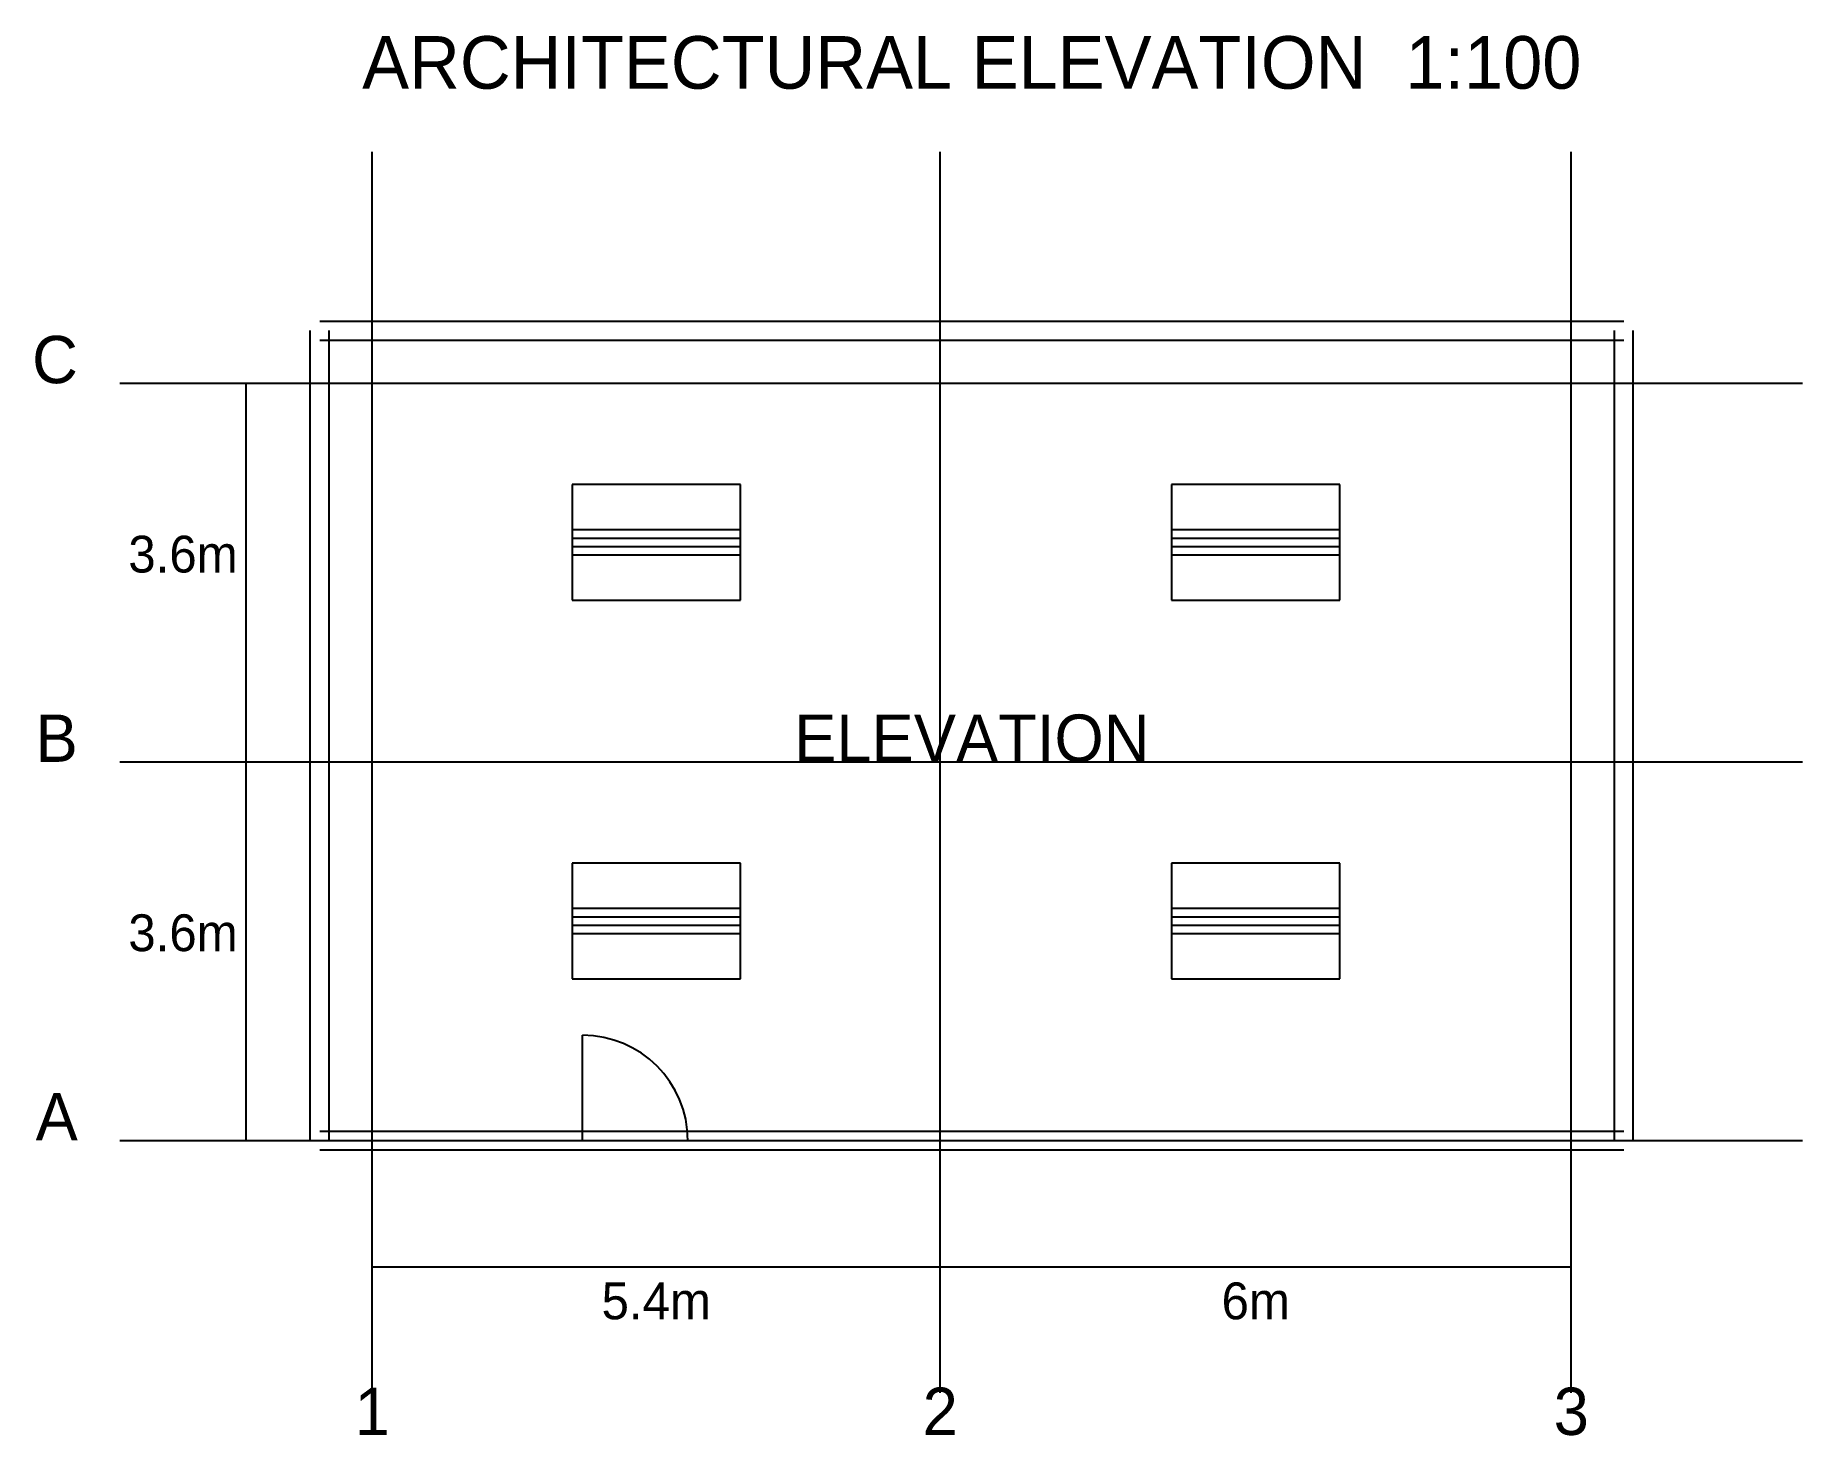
# Model space of a CAD drawing. Header units: metres. Extents: x -3.2 to 13.6, y -2.8 to 10.5.
import ezdxf
from ezdxf.enums import TextEntityAlignment as Align

# ---------------------------------------------------------------- set-up
doc = ezdxf.new("R2010")
doc.units = ezdxf.units.M
for name, color, linetype in [('BEAM', 3, 'CONTINUOUS'), ('COLUMN', 1, 'CONTINUOUS'), ('DIM', 5, 'CONTINUOUS'), ('DOOR', 3, 'CONTINUOUS'), ('GRID', 5, 'CONTINUOUS'), ('ROOM', 4, 'CONTINUOUS'), ('WALL', 7, 'CONTINUOUS'), ('WINDOW', 4, 'CONTINUOUS')]:
    doc.layers.add(name, color=color, linetype=linetype)

msp = doc.modelspace()

# ---------------------------------------------------------------- linework, layer by layer
at = {"layer": 'BEAM'}
for p, q in [((0, 7.2), (5.4, 7.2)), ((5.4, 7.2), (11.4, 7.2)), ((0, 3.6), (5.4, 3.6)), ((5.4, 3.6), (11.4, 3.6))]:
    msp.add_line(p, q, dxfattribs=at)
at = {"layer": 'COLUMN'}
for p, q in [((0, 3.6), (0, 7.2)), ((5.4, 3.6), (5.4, 7.2)), ((11.4, 3.6), (11.4, 7.2)), ((0, 0), (0, 3.6)), ((5.4, 0), (5.4, 3.6)), ((11.4, 0), (11.4, 3.6))]:
    msp.add_line(p, q, dxfattribs=at)
at = {"layer": 'DIM'}
for p, q in [((-1.2, 3.6), (-1.2, 7.2)), ((-1.2, 0), (-1.2, 3.6)), ((0, -1.2), (5.4, -1.2)), ((5.4, -1.2), (11.4, -1.2))]:
    msp.add_line(p, q, dxfattribs=at)
at = {"layer": 'DOOR'}
msp.add_line((2, 0), (2, 1), dxfattribs=at)
msp.add_arc((2, 0), 1, 0, 90, dxfattribs=at)
at = {"layer": 'GRID'}
for p, q in [((0, -2.4), (0, 9.4)), ((5.4, -2.4), (5.4, 9.4)), ((11.4, -2.4), (11.4, 9.4)), ((-2.4, 7.2), (13.6, 7.2)), ((-2.4, 3.6), (13.6, 3.6)), ((-2.4, 0), (13.6, 0))]:
    msp.add_line(p, q, dxfattribs=at)
at = {"layer": 'WALL'}
for p, q in [((-0.5, 7.79), (11.9, 7.79)), ((-0.59, 0), (-0.59, 7.7)), ((-0.5, 7.61), (11.9, 7.61)), ((-0.41, 0), (-0.41, 7.7)), ((11.81, 0), (11.81, 7.7)), ((11.99, 0), (11.99, 7.7)), ((-0.5, 0.09), (11.9, 0.09)), ((-0.5, -0.09), (11.9, -0.09))]:
    msp.add_line(p, q, dxfattribs=at)
at = {"layer": 'WINDOW'}
for p, q in [((3.5, 6.238), (1.9, 6.238)), ((1.9, 6.238), (1.9, 5.138)), ((3.5, 5.138), (3.5, 6.238)), ((9.2, 6.238), (7.6, 6.238)), ((7.6, 6.238), (7.6, 5.138)), ((9.2, 5.138), (9.2, 6.238)), ((1.9, 5.808), (3.5, 5.808)), ((1.9, 5.728), (3.5, 5.728)), ((7.6, 5.808), (9.2, 5.808)), ((7.6, 5.728), (9.2, 5.728)), ((1.9, 5.648), (3.5, 5.648)), ((1.9, 5.568), (3.5, 5.568)), ((7.6, 5.648), (9.2, 5.648)), ((7.6, 5.568), (9.2, 5.568)), ((1.9, 5.138), (3.5, 5.138)), ((7.6, 5.138), (9.2, 5.138)), ((3.5, 2.638), (1.9, 2.638)), ((1.9, 2.638), (1.9, 1.538)), ((3.5, 1.538), (3.5, 2.638)), ((9.2, 2.638), (7.6, 2.638)), ((7.6, 2.638), (7.6, 1.538)), ((9.2, 1.538), (9.2, 2.638)), ((1.9, 2.208), (3.5, 2.208)), ((7.6, 2.208), (9.2, 2.208)), ((1.9, 2.128), (3.5, 2.128)), ((1.9, 2.048), (3.5, 2.048)), ((7.6, 2.128), (9.2, 2.128)), ((7.6, 2.048), (9.2, 2.048)), ((1.9, 1.968), (3.5, 1.968)), ((7.6, 1.968), (9.2, 1.968)), ((1.9, 1.538), (3.5, 1.538)), ((7.6, 1.538), (9.2, 1.538))]:
    msp.add_line(p, q, dxfattribs=at)

# ---------------------------------------------------------------- texts
at = {"layer": 'DIM'}
for s, height, p in [('ARCHITECTURAL ELEVATION  1:100', 0.5, (5.7, 10)), ('3.6m', 0.35, (-1.8, 5.4)), ('3.6m', 0.35, (-1.8, 1.8)), ('5.4m', 0.35, (2.7, -1.7)), ('6m', 0.35, (8.4, -1.7))]:
    msp.add_text(s, height=height, dxfattribs=at).set_placement(p, align=Align.CENTER)
at = {"layer": 'GRID'}
for s, p in [('C', (-2.8, 7.2)), ('B', (-2.8, 3.6)), ('A', (-2.8, 0))]:
    msp.add_text(s, height=0.45, dxfattribs=at).set_placement(p, align=Align.RIGHT)
for s, p in [('1', (0, -2.8)), ('2', (5.4, -2.8)), ('3', (11.4, -2.8))]:
    msp.add_text(s, height=0.45, dxfattribs=at).set_placement(p, align=Align.CENTER)
at = {"layer": 'ROOM'}
msp.add_text('ELEVATION', height=0.45, dxfattribs=at).set_placement((5.7, 3.6), align=Align.CENTER)

doc.saveas('drawing.dxf')
